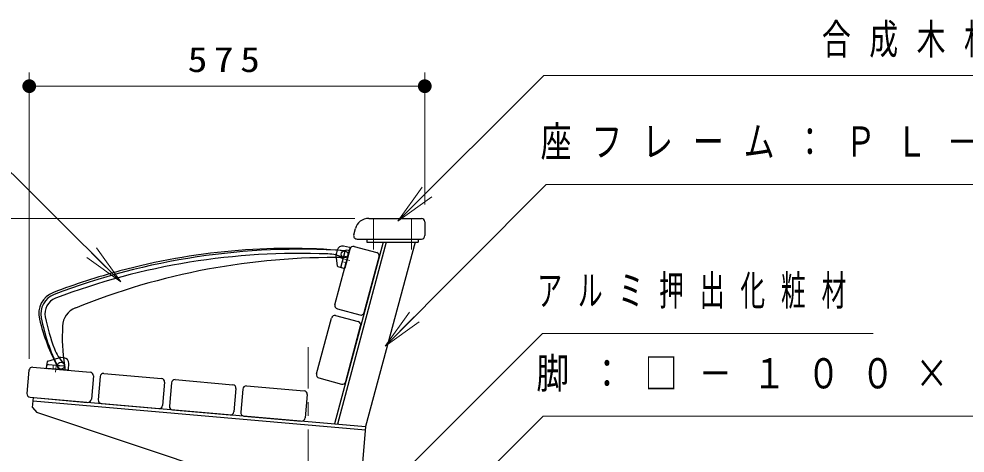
# Model space of a CAD drawing. Units: millimetres on the paper, scale 1:20. Extents: x -365 to 5, y 0 to 257.
# Drawn here: x -125.4 to -56.6, y 126.1 to 157.7 of the extents above; entities that cross this region are included whole.
import ezdxf

# ---------------------------------------------------------------- set-up
doc = ezdxf.new("R2010")
doc.units = ezdxf.units.MM
doc.linetypes.add('USER1', pattern=[4.5, 2.5, -2])
doc.linetypes.add('USER2', pattern=[6, 3, -1, 1, -1])
doc.layers.add('LY_1', color=7, linetype='Continuous', lineweight=25)
doc.styles.add('ＭＳ ゴシック', font='')
doc.styles.get('ＭＳ ゴシック').set_extended_font_data('MS Gothic')

# ---------------------------------------------------------------- blocks, each defined once
blk = doc.blocks.new('filled_dot')
at = {"color": 0, "linetype": 'Continuous', "lineweight": -2, "const_width": 1.25}
blk.add_lwpolyline([(-0.625, 0, 1), (0.625, 0, 1)], format="xyb", close=True, dxfattribs=at)

msp = doc.modelspace()

# ---------------------------------------------------------------- linework, layer by layer
at = {"layer": 'LY_1', "lineweight": 13}
for p, q in [((-124.655, 132.935), (-124.655, 153.771)), ((-95.905, 144.153), (-95.905, 153.771)), ((-124.655, 152.771), (-95.905, 152.771)), ((-97.87, 142.945), (-96.102, 145.42)), ((-97.87, 142.945), (-95.748, 145.067)), ((-95.395, 144.713), (-97.87, 142.945)), ((-100.985, 143.153), (-146.609, 143.153)), ((-119.766, 141.012), (-117.987, 138.545)), ((-117.987, 138.545), (-120.47, 140.301)), ((-117.987, 138.545), (-120.118, 140.656)), ((-98.789, 133.863), (-97.027, 136.342)), ((-98.789, 133.863), (-96.672, 135.989)), ((-96.318, 135.637), (-98.789, 133.863))]:
    msp.add_line(p, q, dxfattribs=at)
at = {"layer": 'LY_1', "color": 1}
for p, q in [((-99.985, 143.153), (-96.155, 143.153)), ((-101.07, 141.968), (-100.951, 142.412)), ((-95.905, 142.903), (-95.905, 141.903)), ((-98.937, 141.428), (-102.48, 128.205)), ((-98.704, 141.428), (-102.253, 128.185)), ((-100.829, 141.653), (-96.155, 141.653)), ((-96.608, 141.428), (-100.204, 128.006)), ((-100.127, 141.653), (-100.127, 141.428)), ((-100.127, 141.428), (-96.377, 141.428)), ((-96.377, 141.653), (-96.377, 141.428)), ((-124.411, 129.396), (-124.348, 130.118)), ((-124.348, 130.118), (-100.204, 128.006)), ((-124.411, 129.396), (-124.113, 129.04)), ((-124.368, 129.894), (-100.224, 127.781)), ((-108.025, 123.67), (-124.113, 129.04)), ((-100.204, 128.006), (-100.625, 123.203))]:
    msp.add_line(p, q, dxfattribs=at)
at = {"layer": 'LY_1', "color": 1, "linetype": 'USER2', "lineweight": 13}
for p, q in [((-99.627, 143.153), (-99.627, 140.901)), ((-96.877, 143.153), (-96.877, 140.901))]:
    msp.add_line(p, q, dxfattribs=at)
at = {"layer": 'LY_1'}
for p, q in [((-101.371, 141.048), (-101.805, 141.14)), ((-101.333, 140.986), (-101.722, 139.537)), ((-101.042, 141.109), (-99.4, 140.669)), ((-102.435, 136.875), (-101.348, 140.932)), ((-102.243, 139.682), (-102.342, 140.49)), ((-102.275, 140.852), (-102.331, 140.642)), ((-101.996, 139.671), (-101.703, 140.767)), ((-101.385, 140.793), (-101.584, 140.839)), ((-100.31, 136.306), (-99.223, 140.363)), ((-101.785, 139.502), (-102.209, 139.64)), ((-102.258, 136.569), (-100.616, 136.129)), ((-103.781, 131.852), (-102.694, 135.909)), ((-102.387, 136.086), (-100.745, 135.646)), ((-101.656, 131.283), (-100.569, 135.34)), ((-123.392, 132.295), (-123.33, 132.737)), ((-123.295, 132.778), (-122.516, 133.015)), ((-122.147, 133.012), (-122.365, 133.031)), ((-124.676, 132.104), (-124.825, 130.411)), ((-124.406, 132.331), (-120.222, 131.965)), ((-121.852, 132.108), (-123.347, 132.239)), ((-123.263, 132.532), (-122.132, 132.434)), ((-122.052, 132.125), (-122.041, 132.329)), ((-121.798, 132.156), (-121.783, 132.6)), ((-119.994, 131.694), (-120.142, 130.001)), ((-119.496, 131.651), (-119.644, 129.957)), ((-119.225, 131.878), (-115.041, 131.512)), ((-114.045, 131.425), (-109.861, 131.059)), ((-103.604, 131.546), (-101.962, 131.106)), ((-114.814, 131.241), (-114.962, 129.548)), ((-114.316, 131.198), (-114.464, 129.504)), ((-109.634, 130.788), (-109.782, 129.094)), ((-109.136, 130.744), (-109.284, 129.051)), ((-108.865, 130.972), (-104.681, 130.606)), ((-124.597, 130.14), (-120.413, 129.774)), ((-104.454, 130.335), (-104.602, 128.641)), ((-119.417, 129.686), (-115.233, 129.32)), ((-114.237, 129.233), (-110.053, 128.867)), ((-109.057, 128.78), (-104.873, 128.414))]:
    msp.add_line(p, q, dxfattribs=at)
at = {"layer": 'LY_1', "linetype": 'USER1', "lineweight": 13}
for p, q in [((-101.508, 140.333), (-101.791, 140.436)), ((-101.611, 139.949), (-101.908, 140.001)), ((-122.922, 132.202), (-122.922, 132.503)), ((-122.526, 132.167), (-122.474, 132.463))]:
    msp.add_line(p, q, dxfattribs=at)
at = {"layer": 'LY_1', "linetype": 'USER2', "lineweight": 13}
for p, q in [((-101.354, 140.086), (-102, 140.259)), ((-104.375, 133.791), (-104.375, 84.978)), ((-122.743, 131.972), (-122.684, 132.638))]:
    msp.add_line(p, q, dxfattribs=at)
at = {"layer": 'LY_1', "lineweight": 13}
for points in [[(-97.87, 142.945), (-87.263, 153.552), (-21.241, 153.552)], [(-117.987, 138.545), (-128.517, 148.979), (-161.854, 148.979)], [(-98.789, 133.863), (-87.087, 145.617), (-35.98, 145.617)], [(-100.782, 121.357), (-87.347, 134.792), (-63.312, 134.792)], [(-101.875, 114.197), (-87.312, 128.76), (-15.265, 128.76)]]:
    msp.add_lwpolyline(points, dxfattribs=at)
at = {"layer": 'LY_1', "color": 131}
for centre in [(-101.739, 140.551), (-122.35, 132.44)]:
    msp.add_circle(centre, 0.25, dxfattribs=at)
at = {"layer": 'LY_1', "color": 1}
for centre, radius, start, end in [((-99.985, 142.153), 1, 90, 164.99999), ((-96.155, 142.903), 0.25, 0, 90), ((-100.829, 141.903), 0.25, 164.99999, 270), ((-96.155, 141.903), 0.25, 270, 0)]:
    msp.add_arc(centre, radius, start, end, dxfattribs=at)
at = {"layer": 'LY_1'}
for centre, radius, start, end in [((-101.889, 140.749), 0.4, 78, 165), ((-101.382, 140.999), 0.05, 345, 78), ((-101.106, 140.867), 0.25, 75, 165), ((-101.945, 140.538), 0.4, 165, 186.97029), ((-101.606, 140.741), 0.1, 77, 165), ((-99.464, 140.427), 0.25, 345, 75), ((-102.194, 139.688), 0.05, 186.97029, 252), ((-101.9, 139.645), 0.1, 165, 252), ((-101.77, 139.55), 0.05, 252, 345), ((-102.193, 136.811), 0.25, 165, 255), ((-100.551, 136.371), 0.25, 255, 345), ((-102.452, 135.845), 0.25, 75, 165), ((-100.81, 135.405), 0.25, 345, 75), ((-123.28, 132.73), 0.05, 106.97029, 172), ((-122.4, 132.633), 0.4, 85, 106.97029), ((-122.182, 132.614), 0.4, 358, 85), ((-124.427, 132.082), 0.25, 85, 175), ((-123.342, 132.288), 0.05, 172, 265), ((-123.272, 132.433), 0.1, 85, 172), ((-122.141, 132.334), 0.1, 357, 85), ((-121.848, 132.158), 0.05, 265, 358), ((-120.243, 131.716), 0.25, 355, 85), ((-119.247, 131.629), 0.25, 85, 175), ((-115.063, 131.263), 0.25, 355, 85), ((-114.067, 131.176), 0.25, 85, 175), ((-103.539, 131.788), 0.25, 165, 255), ((-109.883, 130.81), 0.25, 355, 85), ((-108.887, 130.723), 0.25, 85, 175), ((-101.897, 131.348), 0.25, 255, 345), ((-124.576, 130.389), 0.25, 175, 265), ((-120.391, 130.023), 0.25, 265, 355), ((-104.703, 130.357), 0.25, 355, 85), ((-119.395, 129.936), 0.25, 175, 265), ((-115.211, 129.569), 0.25, 265, 355), ((-114.215, 129.482), 0.25, 175, 265), ((-110.031, 129.116), 0.25, 265, 355), ((-109.035, 129.029), 0.25, 175, 265), ((-104.851, 128.663), 0.25, 265, 355)]:
    msp.add_arc(centre, radius, start, end, dxfattribs=at)
at = {"layer": 'LY_1', "color": 131}
for centre, radius, start, end in [((-105.02, 90.909), 50, 86.2176, 110.89132), ((-105.02, 90.909), 49.7, 87.60759, 110.89132), ((-102.501, 90.306), 50, 89.13059, 112.08775), ((-105.71, 93.468), 47.5, 85.17892, 105.07499), ((-103.082, 137.319), 3.25, 67.43772, 87.60759), ((-105.02, 90.909), 50.15, 105.07499, 110.89132), ((-122.315, 136.221), 1.65, 110.89132, 193.83864), ((-122.315, 136.221), 1.5, 110.89132, 191.35487), ((-122.315, 136.221), 1.5, 110.89132, 191.35487), ((-122.315, 136.221), 1.2, 110.89132, 191.35487), ((-120.738, 135.247), 1.5, 112.08775, 177.24872), ((-109.353, 139.414), 15, 193.83864, 208.21491), ((-109.08, 138.878), 15, 191.35487, 205.88042), ((-109.08, 138.878), 14.7, 191.35487, 200.73715), ((-107.254, 134.599), 15, 177.24872, 188.138), ((-119.788, 134.824), 3.25, 200.73715, 222.93436)]:
    msp.add_arc(centre, radius, start, end, dxfattribs=at)

# ---------------------------------------------------------------- block references
at = {"layer": 'LY_1', "lineweight": 13, "xscale": 0.4, "yscale": 0.4}
msp.add_blockref('filled_dot', (-124.655, 152.771), dxfattribs=at)
at = {"layer": 'LY_1', "lineweight": 13, "xscale": 0.4, "yscale": 0.4, "rotation": 180}
msp.add_blockref('filled_dot', (-95.905, 152.771), dxfattribs=at)

# ---------------------------------------------------------------- texts
at = {"layer": 'LY_1', "style": 'ＭＳ ゴシック'}
for s, insert, char_height, attachment_point in [('\\T1.64;\\W0.7;\u3000\u3000\u3000\u3000\u3000\u3000合成木材\u3000１０５×３０（上端部）', (-87.705, 156.052), 2.199, 4), ('\\T1.33;\\W1.15;575', (-110.28, 153.771), 1.833, 8), ('\\T1.64;\\W0.75;座フレーム：ＰＬ－４．５／ＰＬ－６', (-87.49, 148.617), 2.199, 4), ('\\T1.64;\\W0.6;アルミ押出化粧材', (-87.729, 137.792), 2.199, 4), ('\\T1.64;\\W0.8;脚：□－１００×１００×３．２／ＰＬ－６×７５ｗ', (-87.802, 131.76), 2.199, 4)]:
    msp.add_mtext(s, dxfattribs=dict(at, insert=insert, char_height=char_height, attachment_point=attachment_point))

doc.saveas('drawing.dxf')
